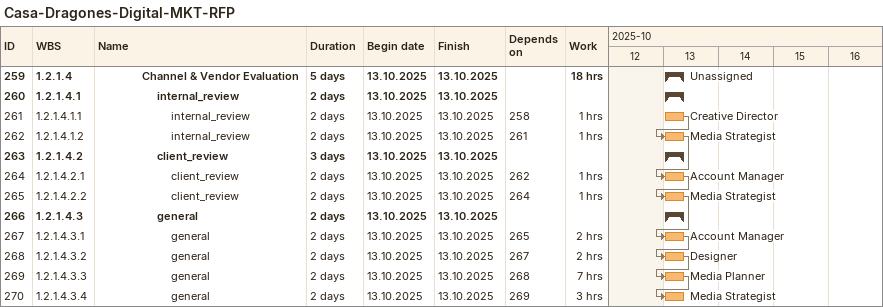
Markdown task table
Casa-Dragones-Digital-MKT-RFP

| ID | WBS | Task | Duration | Start | Finish | Predecessors | Resources | Work (h) |
|---|---|---|---|---|---|---|---|---|
| 259 | 1.2.1.4 | **Channel & Vendor Evaluation** | 5d | 2025-10-13 | 2025-10-13 |  | Unassigned | 18 |
| 260 | 1.2.1.4.1 | **internal_review** | 2d | 2025-10-13 | 2025-10-13 |  |  |  |
| 261 | 1.2.1.4.1.1 | internal_review | 2d | 2025-10-13 | 2025-10-13 | 258 | Creative Director | 1 |
| 262 | 1.2.1.4.1.2 | internal_review | 2d | 2025-10-13 | 2025-10-13 | 261 | Media Strategist | 1 |
| 263 | 1.2.1.4.2 | **client_review** | 3d | 2025-10-13 | 2025-10-13 |  |  |  |
| 264 | 1.2.1.4.2.1 | client_review | 2d | 2025-10-13 | 2025-10-13 | 262 | Account Manager | 1 |
| 265 | 1.2.1.4.2.2 | client_review | 2d | 2025-10-13 | 2025-10-13 | 264 | Media Strategist | 1 |
| 266 | 1.2.1.4.3 | **general** | 2d | 2025-10-13 | 2025-10-13 |  |  |  |
| 267 | 1.2.1.4.3.1 | general | 2d | 2025-10-13 | 2025-10-13 | 265 | Account Manager | 2 |
| 268 | 1.2.1.4.3.2 | general | 2d | 2025-10-13 | 2025-10-13 | 267 | Designer | 2 |
| 269 | 1.2.1.4.3.3 | general | 2d | 2025-10-13 | 2025-10-13 | 268 | Media Planner | 7 |
| 270 | 1.2.1.4.3.4 | general | 2d | 2025-10-13 | 2025-10-13 | 269 | Media Strategist | 3 |
